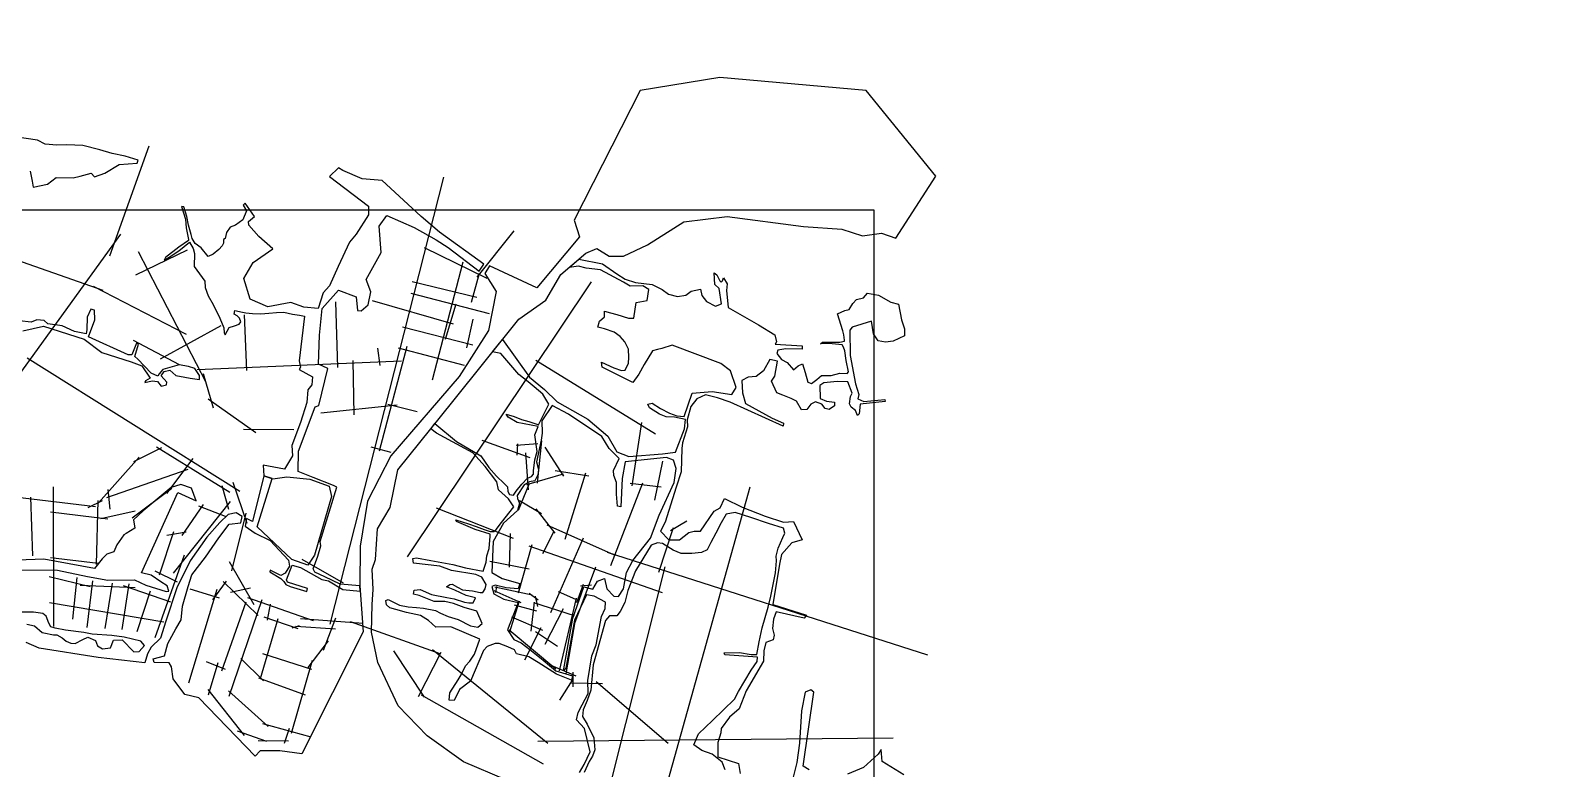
# Model space of a CAD drawing. Header units: metres. Extents: x -7351 to 4019, y -1659 to 4262.
# Drawn here: x -1379 to 4019, y 1644 to 4262 of the extents above; entities that cross this region are included whole.
import ezdxf

# ---------------------------------------------------------------- set-up
doc = ezdxf.new("R2010")
doc.units = ezdxf.units.M
doc.header["$MEASUREMENT"] = 0
for name, color, linetype in [('图框', 6, 'Continuous'), ('水网', 141, 'Continuous'), ('路网', 2, 'Continuous')]:
    doc.layers.add(name, color=color, linetype=linetype)

msp = doc.modelspace()

# ---------------------------------------------------------------- linework, layer by layer
at = {"layer": '图框'}
msp.add_lwpolyline([(-5864.6, 3624.8), (-5864.6, -941.6), (1615.5, -941.6), (1615.5, 3624.8), (-5864.6, 3624.8)], dxfattribs=at)
at = {"layer": '水网'}
for points in [[(308.5, 1604.8), (157.7, 1668.6), (28.7, 1760.6), (-73.9, 1866.9), (-145.6, 2020.4), (-168.6, 2127.8), (-165.6, 2226.5), (-163.1, 2279.1), (-165.6, 2350.9), (-154.1, 2385.5), (-147.7, 2494.4), (-102.8, 2570.1), (-75.5, 2704), (119.6, 2946.3), (353.8, 3237.8), (450.4, 3305.5), (503.8, 3395.8), (592.2, 3471.8), (631.2, 3488.2), (674.3, 3461.5), (725.2, 3461.1), (811.4, 3501), (940, 3583.2), (1093.1, 3602.5), (1364.4, 3566.5), (1500.7, 3557.5), (1574.1, 3533.1), (1640.9, 3543.4), (1692.1, 3525.5), (1834, 3745.4), (1587.1, 4048.9), (1067.2, 4095), (784.3, 4048.9), (550.7, 3588.7), (569, 3530.2), (418.6, 3349.1), (250.7, 3427.1), (234.2, 3400.3), (273.5, 3336.3), (246.6, 3198.1), (142.8, 3034.9), (-99.4, 2753.6), (-183.3, 2593.1), (-208.2, 2433.4), (-210.2, 2292.3), (-198.2, 2129.2), (-416, 1697.1), (-493.9, 1707.2), (-563.4, 1707.2), (-581.4, 1688.4), (-780.8, 1895.8), (-831.5, 1907.3), (-872.5, 1962.2), (-878.2, 2004.6), (-886.4, 2019.3), (-940.3, 2021), (-943.6, 2034), (-903.5, 2044.6), (-891.3, 2087.9), (-862.7, 2140.2), (-844, 2171.7), (-839.1, 2220.7), (-819.4, 2290.2), (-806.4, 2331.1), (-758.1, 2394.1), (-710.5, 2462.2), (-673.7, 2511.2), (-632, 2516.1), (-627.1, 2538.2), (-649.2, 2551.3), (-677, 2545.6), (-706.9, 2517.1), (-753.3, 2465.1), (-811.8, 2380.5), (-859.2, 2285.8), (-898.7, 2167.3), (-917.2, 2106.8), (-950.1, 2075.2), (-963.3, 2051.5), (-972.5, 2019.9), (-1138.5, 2037.7), (-1347.4, 2070.8), (-1393.7, 2091.9)], [(-1379.5, 3762.3), (-1372.8, 3727.4), (-1368.7, 3705.9), (-1317.7, 3716.6), (-1288.1, 3740.8), (-1227.6, 3739.5), (-1202.1, 3744.8), (-1163.1, 3755.6), (-1151, 3742.1), (-1114.7, 3755.6), (-1063.6, 3786.5), (-1000.5, 3790.5), (-996.4, 3801.2), (-1042.1, 3816), (-1089.2, 3825.4), (-1132.2, 3838.8), (-1192.7, 3853.6), (-1249.1, 3856.3), (-1285.4, 3855), (-1327.1, 3859), (-1354, 3872.4), (-1507.1, 3894.7)], [(-611.6, 2530.8), (-617, 2503.5), (-581.6, 2479), (-528.5, 2453), (-462.7, 2383.2), (-459.6, 2361.8), (-474.9, 2337.8), (-489.7, 2328.6), (-528, 2348.5), (-529, 2341.9), (-490, 2317.9), (-480, 2308.3), (-472.2, 2297.3), (-457.4, 2289.9), (-397.8, 2272.6), (-396, 2283.2), (-466.8, 2305.9), (-470.2, 2314.1), (-450.2, 2366.1), (-420.9, 2357.5), (-345.1, 2314.4), (-320.8, 2310.2), (-270, 2279.9), (-208.8, 2273.3), (-210.2, 2292.3), (-279.2, 2298), (-333.6, 2324), (-369.8, 2340.6), (-375.5, 2352.1), (-359.5, 2397.8), (-348.8, 2434.6), (-350.3, 2449.9), (-291.4, 2642.2), (-303.6, 2648.7), (-375.6, 2676.5), (-428.8, 2697.8), (-428, 2770.1), (-368.3, 2927.1), (-356, 2932.2), (-323.3, 3063), (-356.8, 3078.6), (-352.8, 3181), (-343.8, 3275.9), (-285.7, 3340.5), (-222.7, 3317.6), (-218.6, 3268.5), (-205.5, 3266.9), (-179.8, 3288.6), (-170.8, 3334.5), (-188, 3378.7), (-133.9, 3473.8), (-141.3, 3567.3), (-114.2, 3605.8), (-17.4, 3563.2), (60.5, 3518.9), (103.2, 3491.9), (214.1, 3408.7), (230.5, 3432.9), (72.5, 3546.8), (7.8, 3601.5), (-85.5, 3688.1), (-130.1, 3730.1), (-201.1, 3735.3), (-270.7, 3765.5), (-285.1, 3774.7), (-318, 3743.2), (-178.7, 3638.2), (-178.7, 3608), (-223.4, 3539.8), (-247, 3510.9), (-286.5, 3424.3), (-318, 3356), (-340.3, 3331.1), (-357.4, 3275.9), (-408.6, 3279.9), (-454.6, 3296.9), (-536, 3281.2), (-599.1, 3308.7), (-621.4, 3382.3), (-588.6, 3438.7), (-519, 3487.3), (-568.1, 3530.5), (-604.1, 3571.2), (-604.6, 3584), (-583.5, 3602), (-616.5, 3649.4), (-623.7, 3642.2), (-611.9, 3622.1), (-625.7, 3589.7), (-651.5, 3570.7), (-670.5, 3564), (-683.4, 3545.5), (-688, 3523.9), (-693.2, 3520.3), (-693.7, 3506.9), (-698.3, 3497.6), (-709.7, 3485.3), (-730.8, 3468.3), (-748.3, 3460.1), (-772.6, 3490.8), (-793.8, 3506.3), (-804.6, 3523.8), (-808.8, 3538.2), (-818.3, 3571.8), (-823.3, 3601.5), (-834.9, 3636.2), (-843.1, 3637.8), (-828.3, 3592.5), (-826.6, 3561.9), (-818.3, 3520.7), (-818.3, 3516.6), (-852.5, 3493.8), (-900.1, 3456.1), (-904.7, 3447.4), (-886.6, 3457.7), (-852, 3480.4), (-814.3, 3510.4), (-800.9, 3488.1), (-797.2, 3471.1), (-797.8, 3425.2), (-760.5, 3372.2), (-758.9, 3349.8), (-748.1, 3320.9), (-730.7, 3289.4), (-707.2, 3241.6), (-692.7, 3206.9), (-691.2, 3189.8), (-688, 3182.5), (-674, 3208.4), (-654.3, 3214.1), (-637.7, 3219.8), (-632.6, 3228.1), (-636.7, 3241.6), (-645.5, 3249.9), (-655.4, 3255.1), (-653.8, 3268.5), (-626.3, 3263.3), (-614.4, 3260.2), (-591.1, 3258.2), (-561, 3257.1), (-533, 3258.7), (-505.5, 3261.8), (-480.1, 3263.3), (-448.9, 3256.1), (-424.6, 3251.9), (-406.4, 3248.3), (-425.8, 3090.7), (-420.8, 3067.4), (-425.8, 3059.9), (-378.4, 3033.3), (-380.1, 3005.1), (-395, 2986.8), (-398.4, 2941.9), (-420, 2871), (-450.8, 2790.4), (-449.1, 2753.8), (-477.4, 2706.5), (-553.4, 2719.9), (-550.3, 2681.9), (-518.5, 2672), (-468.5, 2679.3), (-387.7, 2670.9), (-318.9, 2645.9), (-311, 2608.9), (-370.5, 2401.1), (-394.4, 2366.2), (-450.7, 2385.9), (-574.8, 2501.1), (-521.3, 2672.9), (-550.3, 2681.9), (-591, 2520.9), (-611.6, 2530.8)], [(296.3, 3166.1), (392, 3031.9), (444.8, 2988.5), (490.1, 2945.2), (598.6, 2883.9), (670.1, 2823.5), (702, 2767.4), (745.1, 2751.5), (863.8, 2760.3), (910.5, 2766.8), (942.4, 2848.8), (945.3, 2882.5), (906.9, 2890.1), (876.8, 2891.3), (853.2, 2901.3), (818.4, 2923.8), (812.5, 2936.7), (827.2, 2939.7), (856.7, 2920.8), (888.6, 2904.3), (915.2, 2895.4), (941.2, 2893.1), (968.8, 2976.1), (1040.6, 2981.7), (1110.5, 2971.3), (1125.6, 2995.9), (1105.7, 3054.4), (1070.8, 3080.8), (898.9, 3145.9), (862.1, 3133.7), (846, 3130.8), (828.1, 3126.1), (798.8, 3077), (779.9, 3043.1), (759.1, 3013.8), (650.5, 3067.6), (647.7, 3085.5), (691.1, 3064.8), (718.5, 3056.3), (731.7, 3057.2), (743.1, 3081.8), (745, 3101.6), (743.1, 3131.8), (730.8, 3157.2), (714.3, 3176.6), (692.5, 3191.4), (658.8, 3203.2), (634.5, 3209.1), (640.4, 3231), (658.2, 3246.3), (658.2, 3265.8), (679.5, 3259.9), (701.9, 3254), (743.9, 3241.6), (762.8, 3241.6), (771.1, 3296.7), (809.6, 3303.8), (815.5, 3342.8), (794.2, 3356.4), (749.3, 3355.2), (726.2, 3369.4), (644, 3412.5), (593.2, 3419), (566.6, 3425.5), (532.9, 3420.8), (567.5, 3450.6), (651.1, 3434.4), (702.5, 3398.9), (731.5, 3379.4), (768.8, 3368.2), (827.3, 3361.1), (863.4, 3342.8), (885.2, 3326.9), (917.2, 3318.6), (946.7, 3322.7), (966.2, 3336.9), (999.3, 3344.6), (1004.1, 3321.5), (1020, 3300.9), (1052.5, 3284.3), (1073.8, 3292), (1065.6, 3346.9), (1049.6, 3360.5), (1047.2, 3402.5), (1057.3, 3394.8), (1067.9, 3374.1), (1072.1, 3369.4), (1076.8, 3373.5), (1080.3, 3384.7), (1093.3, 3362.9), (1091, 3339.3), (1097.3, 3279), (1204.4, 3217.4), (1262.4, 3181.9), (1268.4, 3157.7), (1264.2, 3149), (1359.9, 3143.7), (1359.9, 3131.8), (1302.3, 3132.4), (1273.7, 3128.3), (1270.2, 3115.8), (1286.2, 3095), (1306.4, 3084.3), (1328.4, 3058.8), (1345.6, 3073), (1360.5, 3079), (1370, 3049.3), (1379.5, 3014.9), (1393.2, 3009.5), (1411.6, 3023.8), (1428.2, 3038), (1462.7, 3038.6), (1493, 3046.3), (1519.1, 3045.7), (1523.9, 3051.7), (1516.2, 3090.9), (1510.8, 3125.3), (1506.7, 3138.4), (1501.3, 3147.3), (1453.8, 3152), (1424.7, 3150.2), (1431.8, 3156.8), (1493, 3156.2), (1510.2, 3159.7), (1510.2, 3163.9), (1507.9, 3182.3), (1503.7, 3196.5), (1485.2, 3256.8), (1510.9, 3269.2), (1527.1, 3272), (1539.5, 3293.9), (1552.9, 3307.2), (1577.6, 3313.9), (1591, 3330.1), (1631, 3323.4), (1674.8, 3297.7), (1701.5, 3291.1), (1712, 3235.8), (1722.4, 3203.5), (1723.4, 3178.7), (1682.4, 3159.7), (1655.8, 3155.9), (1630, 3161.6), (1612.9, 3185.4), (1606.2, 3231.1), (1536.7, 3210.1), (1529, 3198.7), (1530, 3109.2), (1549, 3008.3), (1560.5, 2971.2), (1556.7, 2955), (1578.6, 2946.4), (1652.9, 2953.1), (1654.8, 2946.4), (1565.2, 2936.9), (1562.4, 2902.6), (1555.7, 2896), (1549, 2914), (1533.8, 2926.4), (1528.1, 2937.8), (1530.9, 2963.6), (1537.6, 2975.9), (1521.4, 3015.9), (1484.3, 3016.9), (1436.6, 3012.1), (1422.3, 3002.6), (1423.3, 2956.9), (1446.1, 2947.5), (1474.9, 2944.1), (1474.5, 2930.3), (1455.9, 2917.6), (1440.9, 2920.6), (1429, 2936.7), (1406.6, 2944.5), (1390.9, 2937), (1376, 2917.6), (1357.7, 2916.5), (1339.4, 2946.7), (1320.7, 2956.8), (1290.8, 2968), (1270.3, 2976.2), (1251.5, 3017.6), (1262.3, 3036.1), (1272.4, 3088.7), (1244.9, 3094.6), (1222.2, 3054.6), (1196.5, 3034.3), (1167.8, 3032.5), (1145.1, 3020), (1148.4, 2977.1), (1158.5, 2938.7), (1253.3, 2887.2), (1293.4, 2869.2), (1292.2, 2859.1), (1104.6, 2943.5), (1059, 2958.5), (1016.5, 2969.9), (986.5, 2954.9), (964.5, 2927.8), (952, 2880.7), (953, 2855.7), (935.6, 2799.1), (932.8, 2779.8), (929.8, 2697), (912.5, 2642.2), (873.1, 2518.3), (856.7, 2485.7), (886.5, 2455.9), (925, 2455.9), (957.6, 2480.9), (976.9, 2485.7), (999, 2486.6), (1048, 2556.7), (1069.1, 2569.2), (1084.5, 2601.9), (1147, 2571.2), (1228.7, 2539.5), (1293.1, 2518.3), (1328.7, 2520.2), (1359.7, 2455.3), (1323.2, 2444.7), (1286.6, 2403.3), (1278.9, 2368.7), (1255.8, 2226.4), (1375, 2188.8), (1366.3, 2177.3), (1267.7, 2200.4), (1258.1, 2174.4), (1254.2, 2141.5), (1260, 2117.4), (1257.1, 2101), (1231, 2091.4), (1223.3, 2061.4), (1222.3, 2025.7), (1161.4, 1920.2), (1136.3, 1856.5), (1101.5, 1826.6), (1072.5, 1786.1), (1070.6, 1771.6), (1060, 1736.8), (1060, 1686.6), (1134.3, 1662.2), (1140.1, 1627.5)], [(-1405.6, 3196.8), (-1332.6, 3213.6), (-1188, 3166.5), (-1125.1, 3119.6), (-1021.8, 3086.9), (-984.1, 3072.6), (-953.9, 3029), (-970.6, 3018.9), (-973.2, 3013.9), (-947.1, 3018.9), (-927.8, 3017.3), (-915.3, 3000.5), (-896, 3004.7), (-895.1, 3014.7), (-915.3, 3037.4), (-904.3, 3052.5), (-884.2, 3057.5), (-862.4, 3038.2), (-831.3, 3032.3), (-812, 3028.2), (-779.3, 3024), (-778.5, 3038.2), (-795.2, 3062.5), (-817.9, 3070.1), (-851.5, 3076), (-909.4, 3059.2), (-922, 3044.1), (-927, 3035.7), (-950.5, 3046.6), (-997.5, 3096.1), (-1008.4, 3105.3), (-995, 3149.7), (-1002.5, 3152.3), (-1011.8, 3128.8), (-1019.3, 3112), (-1031.9, 3111.2), (-1172.9, 3175.7), (-1150.2, 3236.1), (-1151.1, 3269.7), (-1164.5, 3273.9), (-1177.1, 3244.5), (-1178.8, 3201.7), (-1181.3, 3185.8), (-1222.4, 3194.2), (-1266.1, 3214.3), (-1317.3, 3221.9), (-1329.8, 3233.6), (-1356.7, 3235.3), (-1376.8, 3226.9), (-1417.1, 3231.9)], [(570.1, 1630.1), (585.8, 1659.4), (607.2, 1704.2), (587.7, 1786.1), (559.4, 1817.4), (565.3, 1843.7), (578.9, 1871), (599.8, 1910.6), (599.2, 1957), (613.2, 2043.7), (629.1, 2082.8), (648, 2184.1), (660.7, 2212.4), (661.7, 2233.9), (621.6, 2256.3), (594.2, 2260.3), (552.2, 2170.4), (521, 2000.6), (513.1, 1990.8), (546.4, 2178.2), (585.4, 2288.6), (616.7, 2280.8), (633.3, 2309.1), (658.7, 2318.8), (666.5, 2281.7), (691, 2255.4), (707.6, 2254.4), (726.1, 2281.7), (736.9, 2339.3), (758.4, 2382.3), (821.3, 2461.8), (852.7, 2542.9), (905.5, 2658.2), (912.3, 2708.1), (903.5, 2738.4), (878.1, 2747.2), (731.3, 2732.5), (720.6, 2672.9), (715.7, 2572.2), (704, 2575.1), (701, 2617.2), (701, 2659.2), (691.2, 2683.7), (690.3, 2701.2), (710.8, 2743.3), (674.5, 2779.9), (649.2, 2821.7), (531.1, 2901), (472.1, 2931.6), (436.4, 2877.6), (437.2, 2833.9), (434.1, 2809.4), (417.1, 2732.1), (424.5, 2705), (421.4, 2686), (411, 2664.5), (392.5, 2661.4), (372.9, 2650.4), (348.9, 2612.3), (349.5, 2602.5), (356.9, 2585.3), (349.5, 2559.8), (299.3, 2514.6), (262.9, 2449.7), (258, 2339.5), (295.4, 2317.8), (358.4, 2301.1), (352.5, 2281.4), (309.2, 2285.4), (270.8, 2294.2), (258, 2290.3), (265.2, 2264.1), (301, 2245.5), (351.7, 2233.2), (313.6, 2136.3), (336.4, 2101.7), (363.1, 2090.8), (393.8, 2066.1), (422.5, 2043.4), (440.3, 2028.6), (485.8, 1991), (545.2, 1973.1), (540.8, 1957.7), (488.2, 1978.7), (422.5, 2020.2), (390.3, 2041.2), (346.3, 2051.7), (338.9, 2066), (314.8, 2076.5), (285, 2087.6), (270.2, 2088.3), (241.7, 2077.7), (228.7, 2062.9), (182.9, 1954.5), (144.2, 1924.7), (125.3, 1886.1), (107.5, 1887.1), (109.4, 1912.8), (139.2, 1959.4), (150.1, 1977.3), (165, 2009), (179.9, 2024.8), (196.7, 2050.6), (215.6, 2103.1), (113.2, 2147), (59.5, 2146), (33.6, 2169.9), (5.8, 2186.8), (-44.9, 2197.7), (-82.7, 2208.6), (-103.6, 2214.6), (-115.5, 2224.5), (-117.5, 2240.4), (-109.6, 2244.4), (-68.8, 2223.5), (-39, 2217.6), (-9.1, 2215.6), (15.7, 2212.6), (58.5, 2204.7), (76.4, 2195.7), (103.2, 2183.8), (139, 2172.9), (182.8, 2151), (208.7, 2146), (224.6, 2158.9), (204.7, 2202.7), (159.9, 2215.6), (122.1, 2229.5), (91.3, 2236.5), (53.5, 2236.5), (42.6, 2241.4), (0.8, 2258.3), (-19.1, 2262.3), (-17.1, 2277.2), (3.8, 2279.2), (44.6, 2261.3), (98.3, 2251.4), (125.1, 2246.4), (161.9, 2234.5), (176.8, 2232.5), (192.7, 2231.5), (200.7, 2249.4), (167.9, 2258.3), (127.1, 2277.2), (97.3, 2289.1), (109.2, 2297.1), (117.2, 2298.1), (137.1, 2288.1), (154, 2278.2), (189.8, 2275.2), (216.6, 2269.2), (226.6, 2269.2), (234.5, 2282.2), (238.5, 2297.1), (222.6, 2322.9), (201.7, 2332.8), (115, 2347.2), (74.5, 2361.6), (-19, 2372.8), (-22.1, 2389.6), (-8.4, 2391.5), (42.1, 2382.1), (120.6, 2367.8), (164.9, 2356.6), (227.8, 2344.7), (238.4, 2375.9), (240.9, 2398.9), (249, 2425.1), (252.1, 2468.7), (252.7, 2475.5), (198.8, 2492.2), (133.6, 2520.2), (130.2, 2526.8), (175.4, 2512.7), (202.5, 2503.2), (231.8, 2492.4), (252.8, 2485.3), (265.3, 2485.1), (273.8, 2492.2), (292.7, 2516.9), (336.4, 2572.5), (317.7, 2601.2), (281.6, 2633.2), (275.9, 2661.3), (235.3, 2715), (191.5, 2764.4), (61.9, 2833.2), (41.7, 2849.5), (56.2, 2867.6), (133.2, 2804.7), (219, 2753.6), (247.6, 2711.6), (275.1, 2681.1), (302.5, 2654.8), (313.5, 2643.4), (315.5, 2627.4), (321.4, 2616), (335.5, 2614.1), (344.5, 2628.2), (364.9, 2652.8), (384.5, 2674.4), (399.4, 2679.5), (406.5, 2688.1), (406.9, 2700.3), (411, 2739.3), (419.8, 2768.2), (410.5, 2827.6), (423, 2857.9), (348.7, 2871.6), (316.5, 2890.5), (309.8, 2900.7), (337.7, 2893.2), (363.3, 2882.2), (390, 2874.7), (418.7, 2866.1), (424.6, 2863.7), (460.4, 2936.4), (439.6, 2971.9), (409.3, 2998.3), (387.3, 3015.9), (353.9, 3041.9), (290.2, 3116.7), (261.2, 3122.5), (296.3, 3166.1)], [(-1418.6, 2349.6), (-1282.4, 2348.5), (-1176.9, 2325), (-1103.6, 2313), (-1009, 2314.1), (-969.6, 2295), (-897.5, 2272), (-888.2, 2273.7), (-894.2, 2292.3), (-916.6, 2307), (-950.5, 2330.5), (-984.4, 2338.7), (-855.9, 2623.6), (-790.3, 2593.9), (-807.8, 2638.5), (-845.4, 2651.6), (-879.5, 2641.1), (-978.4, 2558.1), (-1013.4, 2526.6), (-1008.1, 2496.9), (-1039.6, 2477.6), (-1047.5, 2473.3), (-1072, 2438.3), (-1083.4, 2412.9), (-1107.9, 2405.1), (-1124.5, 2387.6), (-1151.6, 2353.5), (-1331, 2386.7), (-1424.5, 2383.8)], [(1086, 1640), (1076.3, 1667.1), (1040.6, 1695.1), (1003.9, 1708.6), (974.9, 1728.8), (992.3, 1767.5), (1041.6, 1814.8), (1119.4, 1890.2), (1134, 1918.2), (1178.4, 1993.6), (1199.7, 2024.5), (1200.7, 2040), (1085.6, 2047.7), (1082.7, 2054.5), (1137.8, 2056.4), (1178.4, 2048.7), (1198.8, 2048.7), (1207.5, 2094.1), (1217.8, 2143), (1239.1, 2216.6), (1248.8, 2256.3), (1264.7, 2337.9), (1268.3, 2381.5), (1267.7, 2397.2), (1275, 2426.3), (1291.3, 2463.9), (1298.6, 2479.6), (1293.8, 2496.6), (1240.4, 2513.7), (1177.9, 2534.9), (1121.5, 2552.5), (1090, 2547), (1072.4, 2515.5), (1053, 2479.2), (1036.1, 2445.8), (1022.1, 2419.8), (1002.1, 2410.7), (968.1, 2406.5), (930, 2406.5), (902.1, 2419.2), (863.9, 2442.8), (846.3, 2444.6), (823.9, 2436.8), (768.7, 2345.7), (741.5, 2275.8), (730.8, 2233.1), (713.4, 2201.1), (701.7, 2186.5), (675.5, 2185.6), (661.9, 2169.1), (618.1, 2011.8), (609.3, 1922.2), (596.6, 1886.2), (582, 1853.1), (580.1, 1828.7), (596.6, 1801.4), (620.9, 1753), (623.8, 1711.1), (616, 1688.6), (604.3, 1669.1), (585.8, 1630.1)], [(-1391.9, 2156.7), (-1364.6, 2150.1), (-1337.8, 2126.6), (-1331.2, 2125.5), (-1296.7, 2118.3), (-1284.6, 2118.3), (-1266, 2107.4), (-1251.8, 2095.9), (-1235.4, 2088.8), (-1220.6, 2087.7), (-1193.3, 2101.9), (-1175.3, 2110.6), (-1148.5, 2098.1), (-1140.3, 2080), (-1123.3, 2069.1), (-1094.3, 2072.9), (-1083.9, 2100.3), (-1053.9, 2100.8), (-1011.8, 2058.2), (-992.6, 2059.8), (-974, 2081.1), (-986.6, 2096.4), (-1046.2, 2110.6), (-1090.5, 2116.1), (-1159.9, 2121), (-1188.9, 2126.5), (-1254, 2134.7), (-1290.6, 2142.3), (-1305.9, 2147.2), (-1314.1, 2160.4), (-1323.4, 2184.4), (-1334.9, 2194.2), (-1368.3, 2199.1), (-1408.2, 2199.1)], [(1384.9, 1640.5), (1363.3, 1653.2), (1401.5, 1914.9), (1390, 1923.8), (1370.9, 1914.9), (1356.9, 1848.9), (1350.6, 1734.5), (1340.4, 1665.9), (1325.2, 1604.9)], [(1720.6, 1622.7), (1643.1, 1669.7), (1640.5, 1711.7), (1629.1, 1695.1), (1576.9, 1648.1), (1521, 1624)]]:
    msp.add_lwpolyline(points, dxfattribs=at)
at = {"layer": '路网'}
for p, q in [((-1096.6, 3462.3), (-957.8, 3852)), ((-315.3, 2156.2), (87.9, 3741.2)), ((-1631.8, 2747), (-1057.6, 3539.3)), ((206.3, 3386.9), (337.3, 3550.8)), ((-1555.1, 3492.4), (-1122, 3340.3)), ((-1004.8, 3395.5), (-821.7, 3483.3)), ((-996.2, 3477.7), (-755.9, 3014.5)), ((17.9, 3492.5), (240.2, 3383.8)), ((47.7, 3023.1), (156.7, 3441.5)), ((-1156.1, 3354.7), (-826.6, 3185.2)), ((611.5, 3370), (-41.4, 2395.2)), ((-24, 3372), (205.6, 3316.2)), ((186.8, 3298), (215.1, 3400.5)), ((-288.2, 3066.7), (-295.2, 3299.5)), ((-166.2, 3304.6), (121.2, 3221.2)), ((-28.8, 3330.2), (249.4, 3257.7)), ((-620.3, 3253.2), (-611.6, 3056.1)), ((93.5, 3167), (131.9, 3291.8)), ((-917.3, 3097.6), (-701.8, 3215.5)), ((-58.7, 3210.2), (190.6, 3146.7)), ((169.8, 3136), (191.7, 3237.4)), ((-1014.7, 3163.6), (-851.2, 3076.9)), ((-138.1, 3073.2), (-146.2, 3135.5)), ((-43.2, 3141.4), (-141.4, 2769.8)), ((-73.6, 3136.7), (160.3, 3074.8)), ((-1390.4, 3101.4), (-635.5, 2628.4)), ((-786.6, 3059.6), (-62.4, 3089.9)), ((-235, 3090.9), (-230.7, 2898.5)), ((414.9, 3092.2), (838.8, 2831.5)), ((-766, 3044.8), (-729.9, 2923.9)), ((-748.2, 2954.9), (-578.6, 2836.3)), ((-347.8, 2905.5), (-78, 2934.1)), ((-110.1, 2936.7), (-6, 2910.7)), ((756, 2646.8), (790.4, 2871.4)), ((-622.5, 2847.7), (-443.6, 2846.9)), ((223, 2808.8), (392.8, 2747.6)), ((420.9, 2656.6), (436, 2807)), ((-1012.3, 2733), (-912.5, 2783.2)), ((-931.8, 2784.9), (-671.1, 2624.3)), ((-170.9, 2785.7), (-99.9, 2765.8)), ((344.3, 2791.3), (421.9, 2796.9)), ((347.8, 2755.6), (350.8, 2795.4)), ((377.8, 2764.1), (387.8, 2633.1)), ((447.1, 2784.5), (512.3, 2681.1)), ((-1136.9, 2586.5), (-992.9, 2748.4)), ((-1108.1, 2605.9), (-818.7, 2706.3)), ((-802.4, 2743.5), (-896.2, 2620.3)), ((483.8, 2701.8), (602.9, 2682.7)), ((837.4, 2596.5), (865.4, 2734.1)), ((-699.8, 2647.8), (-676.3, 2564.6)), ((-661.1, 2659.7), (-610.6, 2514.7)), ((352.9, 2560.1), (391.1, 2653)), ((382.7, 2651.8), (513, 2689)), ((518.8, 2458.1), (592.1, 2692.6)), ((681, 2365), (794.8, 2657.1)), ((749.4, 2656.5), (859.2, 2643.7)), ((-1434.5, 2607.7), (-1148.4, 2573.8)), ((-1378.8, 2607.1), (-1371.1, 2398.8)), ((-1295.9, 2147.8), (-1296.8, 2643.2)), ((-1174.2, 2570.7), (-1123.7, 2595)), ((-1139.5, 2594.6), (-1145, 2368)), ((-1104.2, 2634.1), (-1097.2, 2563.8)), ((-1017.3, 2533), (-876.7, 2638.6)), ((-871.7, 2337.1), (-668.9, 2591.2)), ((356.2, 2594.9), (434.3, 2549.3)), ((835.6, 1428), (1175.4, 2643.7)), ((-1307.1, 2554.8), (-1104, 2529.9)), ((-1129, 2531.6), (-1007.1, 2558.2)), ((-840.1, 2471.4), (-764.5, 2581.2)), ((-782.1, 2576.5), (-687.7, 2539.5)), ((-614.8, 2550.4), (-665.6, 2345.4)), ((61, 2568.6), (334.1, 2461.3)), ((414.1, 2565), (481.7, 2479.7)), ((-920.3, 2331.2), (-870.4, 2484.9)), ((-894.7, 2472.1), (-825.9, 2483.5)), ((439, 2406.9), (480.2, 2485.9)), ((453.2, 2508.6), (692.1, 2402.7)), ((851.2, 2340.3), (902.7, 2499.2)), ((892.2, 2488), (950.4, 2522.8)), ((324.1, 2478.1), (319.9, 2358.2)), ((352.8, 2267.3), (401.8, 2438.5)), ((389.8, 2434), (862.6, 2268.4)), ((468, 2197.8), (583.7, 2462.2)), ((-1307.1, 2392.5), (-1138.7, 2372.2)), ((-936.4, 2109.5), (-832.1, 2401.7)), ((-673.5, 2379), (-585.9, 2226.5)), ((-415.8, 2387.3), (-269.4, 2303.4)), ((251.5, 2379.8), (391.5, 2353)), ((667.3, 2411.9), (1804.2, 2048.2)), ((-1311.9, 2325.8), (-1166.8, 2290.4)), ((-1214.7, 2321.5), (-1229.2, 2173.8)), ((-937.9, 2345.3), (-857.6, 2306.9)), ((549.4, 2150.3), (628.1, 2359.9)), ((653.2, 1481.9), (873.8, 2359.8)), ((-1202.9, 2295), (-1007.5, 2286)), ((-1158.2, 2310.3), (-1178.6, 2145.2)), ((-1089.3, 2302.4), (-1114.6, 2141.5)), ((-1029.5, 2299.1), (-1054, 2137.8)), ((-1049.6, 2293.4), (-881.8, 2235.9)), ((-954.4, 2273.4), (-1001.7, 2129)), ((-816.5, 1948.3), (-716.3, 2280.8)), ((-812.8, 2282.3), (-709.6, 2249.4)), ((-732.1, 2242.7), (-682.6, 2308.6)), ((-695.2, 2308.1), (-570.9, 2186.7)), ((-668.4, 2269.6), (-597.4, 2285.3)), ((265.9, 2275.8), (361.8, 2233.1)), ((269.6, 2288.4), (401.3, 2261)), ((275.4, 2290.5), (271.7, 2268.4)), ((493.4, 2272.2), (565.8, 2240)), ((560.5, 2233.2), (583.2, 2298.1)), ((572.6, 2291.8), (612.3, 2296.5)), ((-1310.7, 2233.3), (-905.9, 2165.3)), ((-699.4, 1990.9), (-612.9, 2235.7)), ((-557.9, 2242.4), (-675, 1899.4)), ((-608.4, 2250.5), (-376.1, 2169.1)), ((-537.9, 2170.6), (-527.5, 2227.9)), ((321.5, 2125.5), (356.3, 2239.7)), ((337.7, 2225.4), (416.7, 2204.2)), ((391, 2266.7), (423.3, 2242.3)), ((398.5, 2131.6), (409.8, 2235)), ((405.8, 2233.8), (551, 2187.6)), ((412.7, 2255.2), (420, 2218.9)), ((498.8, 1990.7), (558.4, 2248.5)), ((-562, 1963.6), (-499.2, 2176.1)), ((-550.2, 2182.4), (-430.1, 2141.5)), ((-420.4, 2176.3), (-198.1, 2159.8)), ((-339.2, 2063.9), (-295.4, 2178.5)), ((-244.6, 2166.3), (73.7, 2052.5)), ((328.5, 2183), (438.3, 2134.8)), ((447.3, 2086), (513.1, 2212.5)), ((522, 1980.8), (554.8, 2172.3)), ((-450.1, 2143.3), (-423.7, 2151.5)), ((-437.4, 2149.3), (-296.8, 2140.2)), ((319.7, 2136.3), (486.1, 1997.6)), ((375.2, 2030.3), (433, 2144.7)), ((412.9, 2130.9), (491.3, 2079)), ((-555.7, 2051.9), (-381.8, 1997.3)), ((-392.9, 2002.7), (-321, 2097)), ((-91, 2061.4), (18.9, 1897.5)), ((-1.7, 1900), (78.2, 2057.1)), ((48, 2066.7), (457.5, 1735)), ((-755.5, 2024.5), (-687.3, 1996.5)), ((-746.6, 1905.8), (-713, 2020.8)), ((-632.1, 2034.2), (-551.7, 1955.7)), ((-451.9, 1769.9), (-378.2, 2029.3)), ((467.8, 2010.6), (557, 1973.8)), ((-570, 1965.7), (-404.2, 1905.9)), ((499.2, 1887.4), (547.5, 1961.7)), ((540.8, 1949), (651.2, 1946.6)), ((546.1, 1986), (546.1, 1934.8)), ((628.5, 1953.6), (884.7, 1735)), ((-619, 1762.2), (-748.5, 1925.2)), ((-675.7, 1920.6), (-535.5, 1793.9)), ((7.8, 1906), (440.7, 1661.4)), ((-555.5, 1803.7), (-384.3, 1757.5)), ((-460.6, 1786.5), (-478.8, 1733.8)), ((-645.6, 1778.6), (-540.9, 1741.7)), ((-571.3, 1744.5), (-463.4, 1742.2)), ((422.1, 1741.9), (1683, 1753.2))]:
    msp.add_line(p, q, dxfattribs=at)

doc.saveas('drawing.dxf')
